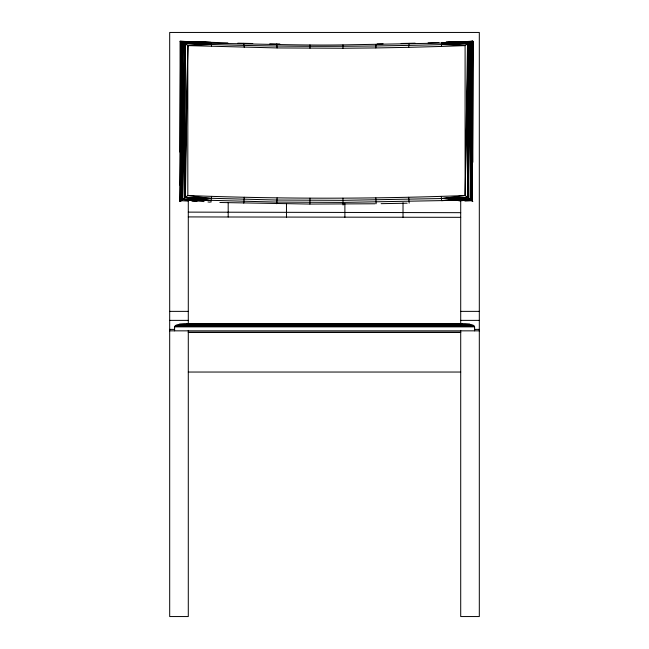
<?xml version="1.0" encoding="UTF-8"?>
<svg xmlns="http://www.w3.org/2000/svg" width="649" height="649" viewBox="0 0 649 649"><rect width="100%" height="100%" fill="white"/><g stroke="black" fill="none" stroke-linecap="round" stroke-linejoin="round"><path stroke-width="0.97" d="M180.049 152.158L180.073 41.268L227.84 42.891M460.709 217.326L228.188 217.001L228.188 202.512M286.469 217.123L286.469 203.583M344.887 217.212L344.887 203.648M403.021 217.285L403.029 202.699M472.861 162.226L472.878 41.276L472.358 201.109L472.853 41.268L466.882 41.495M180.097 185.338L180.568 41.366L180.073 201.531L187.821 195.527C280.206 199.073 372.721 199.073 465.098 195.527L472.853 201.531M309.987 198.172L309.898 204.062L219.873 202.496M185.963 41.528L180.073 41.268L183.416 42.558L187.821 45.6L277.074 47.937L342.932 48.237L342.98 44.903L441.669 43.102L470.168 42.193L472.853 41.268L470.89 41.349M472.878 41.276L471.693 41.52L470.947 199.949L458.973 200.906M464.919 201.068L471.888 200.711L472.659 41.317L445.968 42.307L456.937 41.869M277.074 197.872L276.79 203.762M342.932 48.237L375.852 47.937L375.99 44.603M244.251 197.272L243.773 203.153M375.852 47.937L408.675 47.336L409.154 43.329L415.125 43.167M211.574 196.371L210.909 202.253M408.675 47.336L441.352 46.444L442.01 42.428M174.605 330.844L174.605 326.853L175.887 325.36L179.392 324.265L184.178 323.867L465.041 323.867L469.827 324.265L473.332 325.36L474.614 326.853L474.614 330.844M180.041 201.563L181.98 199.949L184.73 43.378C237.477 42.858 290.217 45.722 342.98 44.903M329.132 324.127L330.633 323.867M441.352 196.371L441.434 198.537L468.213 197.831L468.197 43.378L467.523 43.799C373.289 46.858 278.932 47.588 184.73 43.378L182.531 199.511L211.258 200.598L185.038 197.58L277.042 200.038L342.948 200.338L441.434 198.537L465.098 195.527L468.197 43.378L470.168 42.193L468.213 197.831L441.669 200.598L342.98 202.407L276.936 202.099L182.483 199.551L204.046 201.604M332.061 324.127L334.827 323.867M201.279 324.184L205.108 323.867M334.016 324.127L337.634 323.867M441.434 198.537L467.523 197.312L468.197 43.378L467.888 197.58L441.434 198.537L441.669 200.598L470.947 199.949L470.947 41.852L468.213 197.831L469.511 42.558L441.669 43.102L467.872 43.58L441.434 44.505L465.098 45.6L467.523 43.799L465.098 195.527L465.098 45.6L441.352 46.444M441.669 43.102L470.428 42.08L445.936 42.38M445.993 42.299L471.888 41.455M428.072 42.81L439.024 42.51M377.134 43.913L383.137 43.808M401.147 43.475L409.154 43.329M381.141 203.664L407.15 203.194M375.13 203.77L309.898 204.062M169.689 311.366L188.291 311.366M460.709 311.366L479.311 311.366M169.689 320.371L188.291 320.371M460.709 320.371L479.311 320.371M179.392 324.265L469.827 324.265M175.887 325.36L473.332 325.36M174.93 326.082L474.289 326.082M174.605 326.853L474.614 326.853M169.689 329.384L174.581 329.384M474.419 329.384L479.311 329.384M169.689 330.844L479.311 330.844M188.291 332.174L460.709 332.174M188.291 332.491L460.709 332.491M188.291 372.039L460.709 372.039M460.709 212.677L188.291 212.126M188.291 216.912L228.188 217.001M269.789 43.808L279.8 43.962M237.802 43.167L252.777 43.499M211.258 43.102L182.75 42.193L181.98 199.949L181.98 41.852L210.909 42.428L181.233 41.52L180.26 201.328L181.98 41.852L211.258 43.102L183.416 42.558L181.98 199.949L180.26 201.328L181.039 41.455L210.909 42.428L211.574 46.444M181.039 200.711L188.007 201.068M191.99 201.279L196.972 201.531M313.735 323.867L317.345 324.127M443.875 323.867L447.705 324.184M207.972 201.969L209.927 202.155M316.542 323.867L319.3 324.127M320.736 323.867L322.228 324.127M243.773 43.329L244.251 47.336M276.79 43.937L277.074 47.937M409.154 203.153L408.675 197.272M376.136 203.762L375.852 197.872M343.086 205.052L342.932 198.172M309.946 44.903L309.987 48.237M471.693 41.52L471.888 200.711M462.567 323.867L187.05 323.867M460.709 199.722L460.709 324.37M460.709 330.39L460.709 616.55L479.311 616.55L479.311 32.45L169.689 32.45L169.689 616.55L188.291 616.55L188.291 330.39M188.291 200.5L188.291 324.37M184.73 43.378L184.722 197.823L211.258 200.598L182.75 199.332L184.73 43.378M185.403 43.799L184.722 197.823L187.821 45.6L211.493 44.505L185.403 43.799M470.947 41.852L470.395 199.511L441.669 200.598L470.168 199.332L470.947 41.852M187.821 45.6L185.403 197.312L211.493 198.537L187.821 195.527L187.821 45.6"/></g></svg>
